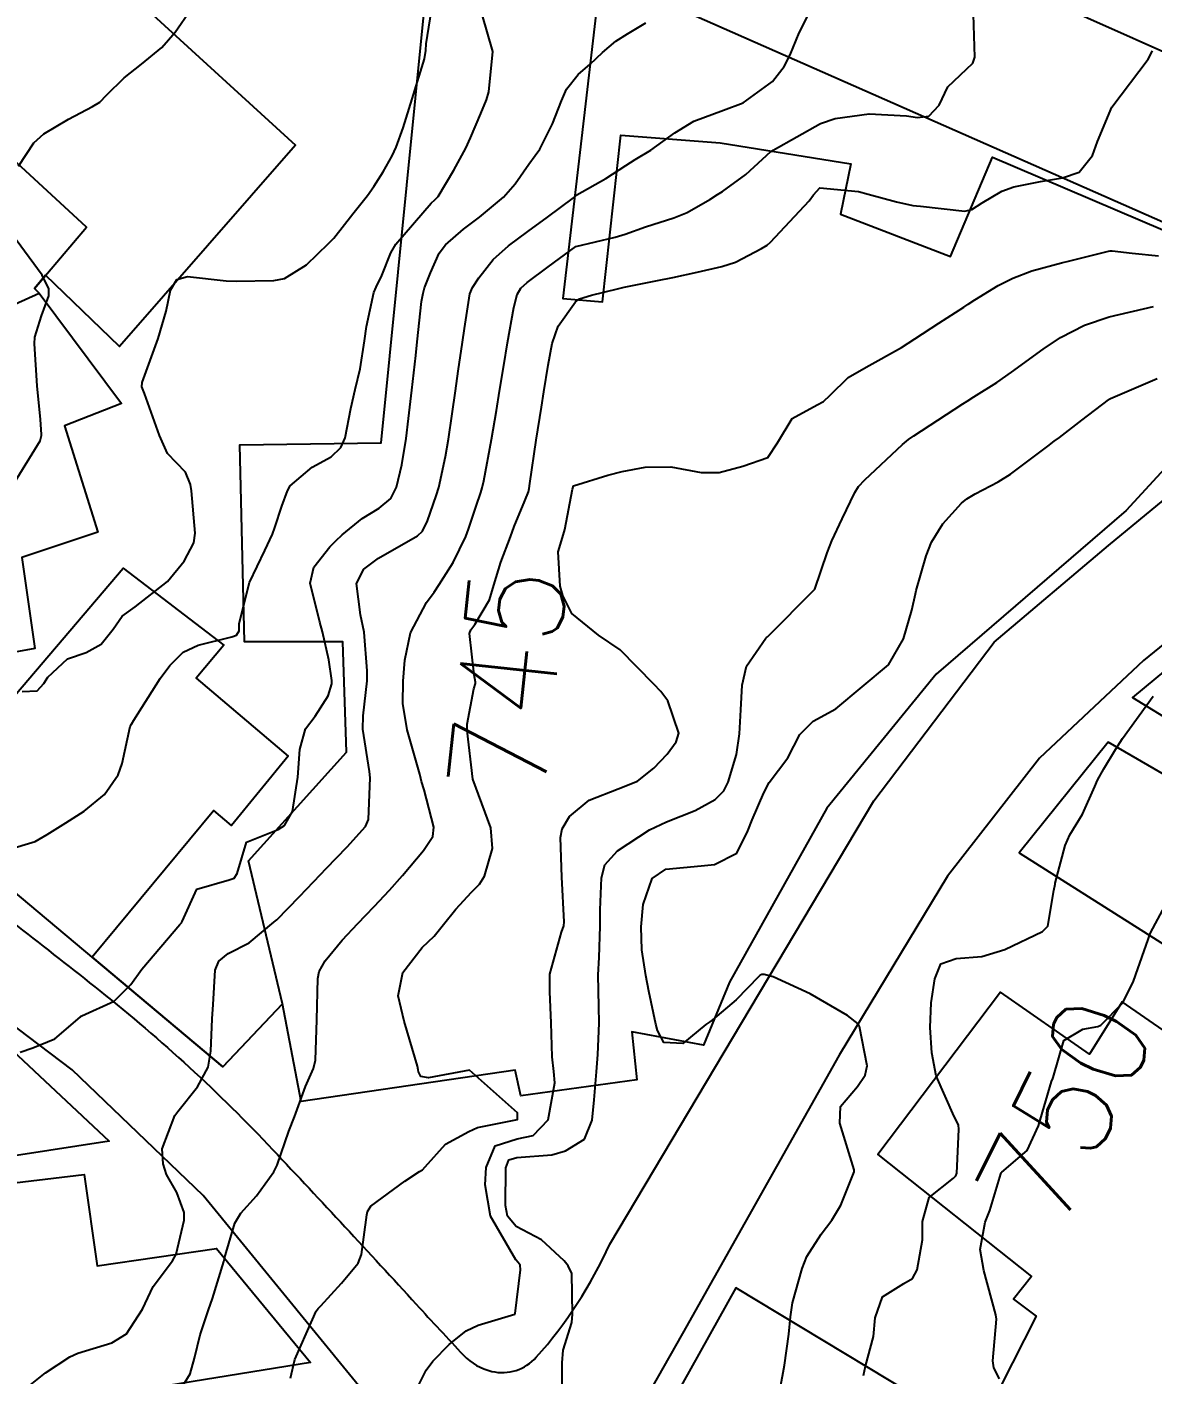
# Model space of a CAD drawing. Header units: metres. Extents: x 298520 to 308411, y 7433745 to 7450750.
# Drawn here: x 304060.8 to 304107.1, y 7439901.6 to 7439957.1 of the extents above; entities that cross this region are included whole.
import ezdxf
from ezdxf.enums import TextEntityAlignment as Align

# ---------------------------------------------------------------- set-up
doc = ezdxf.new("R2010")
doc.units = ezdxf.units.M
doc.header["$LTSCALE"] = 10
for name, color, linetype in [('Cotas', 45, 'Continuous'), ('Curvas de Nivel 1m', 11, 'Continuous'), ('Curvas de Nivel 5m', 15, 'Continuous'), ('Edificações', 30, 'Continuous'), ('Vias Primárias', 230, 'Continuous')]:
    doc.layers.add(name, color=color, linetype=linetype)
doc.styles.add('Style-STANDARD', font='STANDARD.shx')

msp = doc.modelspace()

# ---------------------------------------------------------------- linework, layer by layer
at = {"layer": 'Curvas de Nivel 1m', "flags": 128}
for points, elevation in [([(304060.415, 7439951.389), (304061.055, 7439952.346), (304061.467, 7439952.722), (304062.481, 7439953.322), (304063.478, 7439953.848), (304063.768, 7439954.029), (304064.048, 7439954.314), (304064.772, 7439955.025), (304065.496, 7439955.6), (304066.322, 7439956.288), (304066.874, 7439956.918), (304067.527, 7439957.851)], 739), ([(304060.844, 7439901.117), (304061.53, 7439901.663), (304062.532, 7439902.325), (304062.864, 7439902.471), (304064.272, 7439902.903), (304064.873, 7439903.276), (304065.536, 7439904.29), (304065.966, 7439905.215), (304066.771, 7439906.272), (304066.916, 7439906.554), (304067.245, 7439907.952), (304067.243, 7439908.267), (304066.941, 7439909.101), (304066.515, 7439909.843), (304066.381, 7439910.279), (304066.348, 7439910.894), (304066.862, 7439912.272), (304066.985, 7439912.432), (304067.801, 7439913.456), (304068.242, 7439914.258), (304068.347, 7439914.923), (304068.401, 7439916.256), (304068.446, 7439916.849), (304068.528, 7439918.255), (304068.682, 7439918.628), (304069.06, 7439918.948), (304069.924, 7439919.382), (304070.94, 7439920.231), (304071.015, 7439920.29), (304071.074, 7439920.335), (304072.007, 7439921.298), (304072.87, 7439922.203), (304073.105, 7439922.449), (304073.961, 7439923.345), (304074.727, 7439924.184), (304074.84, 7439924.469), (304074.914, 7439926.182), (304074.883, 7439926.446), (304074.609, 7439928.186), (304074.622, 7439928.742), (304074.791, 7439930.184), (304074.794, 7439930.589), (304074.671, 7439932.186), (304074.521, 7439932.896), (304074.35, 7439934.189), (304074.65, 7439934.785), (304075.253, 7439935.238), (304076.86, 7439936.156), (304077.068, 7439936.351), (304077.272, 7439936.769), (304077.635, 7439937.799), (304077.739, 7439938.146), (304078.022, 7439939.427), (304078.147, 7439940.142), (304078.291, 7439941.178), (304078.428, 7439942.139), (304078.543, 7439942.946), (304078.719, 7439944.136), (304078.797, 7439944.707), (304079.025, 7439946.134), (304079.128, 7439946.391), (304079.393, 7439946.791), (304079.988, 7439947.538), (304080.622, 7439948.112), (304081.419, 7439948.696), (304082.23, 7439949.287), (304083.297, 7439950.081), (304083.369, 7439950.145), (304083.435, 7439950.204), (304084.632, 7439950.882), (304085.453, 7439951.421), (304085.842, 7439951.67), (304086.483, 7439952.045), (304087.47, 7439952.762), (304088.249, 7439953.248), (304089.48, 7439953.696), (304090.281, 7439953.998), (304091.492, 7439954.88), (304091.981, 7439955.493), (304092.229, 7439955.973), (304092.601, 7439956.885), (304093.142, 7439957.964)], 743), ([(304059.968, 7439923.214), (304061.115, 7439923.563), (304061.609, 7439923.844), (304062.371, 7439924.328), (304062.829, 7439924.621), (304063.13, 7439924.809), (304063.963, 7439925.49), (304064.53, 7439926.306), (304064.692, 7439926.77), (304065.027, 7439928.301), (304065.073, 7439928.402), (304065.176, 7439928.562), (304066.264, 7439930.284), (304066.662, 7439930.818), (304067.209, 7439931.361), (304067.822, 7439931.656), (304069.219, 7439931.989), (304069.402, 7439932.065), (304069.51, 7439932.246), (304069.519, 7439932.539), (304069.94, 7439934.24), (304070.574, 7439935.548), (304070.89, 7439936.226), (304070.986, 7439936.506), (304071.28, 7439937.38), (304071.502, 7439938.006), (304071.621, 7439938.217), (304072.522, 7439938.986), (304073.305, 7439939.408), (304073.712, 7439939.793), (304073.88, 7439940.194), (304074.119, 7439941.405), (304074.293, 7439942.191), (304074.496, 7439943.044), (304074.678, 7439944.187), (304074.768, 7439944.787), (304075.07, 7439946.183), (304075.163, 7439946.406), (304075.394, 7439946.888), (304075.765, 7439947.817), (304075.973, 7439948.172), (304077.43, 7439949.868), (304077.577, 7439950.003), (304077.714, 7439950.147), (304078.364, 7439951.226), (304078.856, 7439952.136), (304079.047, 7439952.554), (304079.477, 7439953.557), (304079.707, 7439954.127), (304079.809, 7439954.448), (304079.964, 7439956.123), (304079.526, 7439957.643)], 741), ([(304060.487, 7439914.872), (304061.014, 7439915.055), (304061.92, 7439915.431), (304062.96, 7439916.321), (304062.997, 7439916.357), (304063.033, 7439916.375), (304064.368, 7439916.979), (304065.047, 7439917.665), (304065.499, 7439918.293), (304067.072, 7439920.134), (304067.135, 7439920.206), (304067.162, 7439920.269), (304067.765, 7439921.591), (304069.099, 7439921.975), (304069.304, 7439922.044), (304069.431, 7439922.247), (304069.823, 7439923.536), (304071.121, 7439924.054), (304071.385, 7439924.226), (304071.711, 7439924.803), (304071.937, 7439926.212), (304072.017, 7439927.355), (304072.256, 7439928.209), (304072.654, 7439928.729), (304073.187, 7439929.567), (304073.33, 7439930.06), (304073.336, 7439930.199), (304073.206, 7439931.05), (304072.954, 7439932.203), (304072.834, 7439932.597), (304072.446, 7439934.208), (304072.597, 7439934.859), (304073.258, 7439935.704), (304073.503, 7439935.955), (304073.759, 7439936.195), (304074.586, 7439936.874), (304075.28, 7439937.296), (304075.768, 7439937.69), (304076.005, 7439938.169), (304076.214, 7439939.078), (304076.395, 7439940.164), (304076.497, 7439940.99), (304076.626, 7439942.161), (304076.793, 7439943.594), (304076.849, 7439944.158), (304077.033, 7439945.808), (304077.093, 7439946.154), (304077.16, 7439946.38), (304077.396, 7439946.989), (304077.752, 7439947.803), (304078.013, 7439948.144), (304078.764, 7439948.792), (304079.425, 7439949.294), (304080.413, 7439950.115), (304080.887, 7439950.663), (304081.454, 7439951.475), (304081.722, 7439951.835), (304081.901, 7439952.096), (304082.427, 7439953.137), (304082.8, 7439954.087), (304083.009, 7439954.563), (304083.494, 7439955.167), (304083.976, 7439955.597), (304084.488, 7439956.07), (304085.033, 7439956.541), (304085.515, 7439956.842), (304086.273, 7439957.297)], 742), ([(304066.837, 7439900.554), (304067.494, 7439901.622), (304067.669, 7439902.262), (304067.904, 7439903.228), (304068.257, 7439904.256), (304068.421, 7439904.724), (304068.89, 7439906.25), (304068.896, 7439906.268), (304068.914, 7439906.395), (304069.338, 7439907.836), (304069.587, 7439908.243), (304070.224, 7439908.953), (304070.95, 7439909.944), (304071.085, 7439910.228), (304071.567, 7439911.628), (304071.791, 7439912.218), (304072.245, 7439913.461), (304072.578, 7439914.206), (304072.665, 7439914.548), (304072.717, 7439916.205), (304072.756, 7439917.91), (304072.814, 7439918.204), (304073.057, 7439918.641), (304073.759, 7439919.5), (304074.41, 7439920.187), (304074.737, 7439920.525), (304075.084, 7439920.886), (304075.706, 7439921.558), (304076.247, 7439922.163), (304077.113, 7439923.192), (304077.494, 7439923.771), (304077.541, 7439924.146), (304077.138, 7439925.691), (304077.029, 7439926.039), (304077.005, 7439926.152), (304076.958, 7439926.34), (304076.434, 7439928.161), (304076.264, 7439929.244), (304076.276, 7439930.164), (304076.338, 7439931.031), (304076.584, 7439932.16), (304077.235, 7439933.407), (304077.546, 7439933.84), (304077.765, 7439934.145), (304078.331, 7439935.061), (304078.856, 7439936.134), (304078.967, 7439936.433), (304079.282, 7439937.378), (304079.474, 7439937.945), (304079.532, 7439938.128), (304079.595, 7439938.425), (304079.917, 7439940.121), (304080.125, 7439941.324), (304080.25, 7439942.116), (304080.418, 7439943.178), (304080.572, 7439944.112), (304080.834, 7439945.564), (304080.967, 7439946.106), (304081.123, 7439946.368), (304081.39, 7439946.602), (304082.255, 7439947.237), (304083.388, 7439948.08), (304085.016, 7439948.465), (304085.418, 7439948.588), (304086.269, 7439948.895), (304087.425, 7439949.255), (304087.975, 7439949.477), (304088.91, 7439950.015), (304089.229, 7439950.219), (304089.438, 7439950.349), (304090.404, 7439951.045), (304091.433, 7439951.99), (304091.463, 7439952.012), (304091.522, 7439952.048), (304093.475, 7439953.147), (304094.074, 7439953.357), (304095.479, 7439953.554), (304097.023, 7439953.461), (304097.478, 7439953.391), (304097.937, 7439953.447), (304098.365, 7439953.901), (304098.727, 7439954.661), (304099.498, 7439955.383), (304099.755, 7439955.632), (304099.838, 7439955.887), (304099.782, 7439957.635)], 744), ([(304060.253, 7439938.356), (304061.31, 7439940.069), (304061.365, 7439940.287), (304061.365, 7439940.339), (304061.322, 7439940.954), (304061.186, 7439942.342), (304061.085, 7439944.069), (304061.1, 7439944.344), (304061.372, 7439945.224), (304061.67, 7439946.047), (304061.667, 7439946.337), (304061.391, 7439946.904), (304060.323, 7439948.356)], 739), ([(304076.846, 7439901.036), (304077.229, 7439901.775), (304077.498, 7439902.144), (304078.174, 7439902.832), (304078.876, 7439903.389), (304079.372, 7439903.631), (304080.883, 7439904.084), (304080.896, 7439904.11), (304081.108, 7439905.909), (304081.094, 7439906.107), (304081.019, 7439906.213), (304080.915, 7439906.32), (304079.878, 7439908.121), (304079.656, 7439909.413), (304079.698, 7439910.123), (304080.068, 7439911.018), (304080.971, 7439911.311), (304081.63, 7439911.443), (304082.251, 7439912.091), (304082.52, 7439913.609), (304082.485, 7439914.088), (304082.409, 7439914.692), (304082.372, 7439916.09), (304082.314, 7439917.36), (304082.325, 7439918.091), (304082.803, 7439919.817), (304082.892, 7439920.083), (304082.905, 7439920.253), (304082.819, 7439922.084), (304082.759, 7439923.725), (304082.828, 7439924.084), (304083.128, 7439924.587), (304083.947, 7439925.26), (304085.14, 7439925.732), (304085.935, 7439926.048), (304086.606, 7439926.583), (304087.16, 7439927.164), (304087.531, 7439927.663), (304087.642, 7439928.025), (304087.186, 7439929.354), (304086.898, 7439929.742), (304086.603, 7439930.039), (304085.214, 7439931.453), (304084.329, 7439932.069), (304083.232, 7439932.95), (304082.857, 7439933.704), (304082.752, 7439934.087), (304082.66, 7439935.492), (304082.836, 7439936.086), (304082.94, 7439936.412), (304083.255, 7439938.081), (304083.294, 7439938.212), (304084.714, 7439938.651), (304085.3, 7439938.809), (304086.248, 7439938.991), (304087.303, 7439939.003), (304088.556, 7439938.762), (304089.301, 7439938.77), (304090.276, 7439939.028), (304091.307, 7439939.381), (304091.701, 7439939.984), (304092.305, 7439940.998), (304093.337, 7439941.559), (304093.602, 7439941.694), (304093.874, 7439941.955), (304094.618, 7439942.679), (304095.355, 7439943.106), (304096.816, 7439943.918), (304097.367, 7439944.275), (304098.354, 7439944.92), (304099.38, 7439945.576), (304099.565, 7439945.704), (304099.838, 7439945.885), (304100.801, 7439946.467), (304101.396, 7439946.769), (304102.187, 7439947.073), (304103.406, 7439947.408), (304103.751, 7439947.493), (304105.068, 7439947.823), (304105.343, 7439947.891), (304105.414, 7439947.904), (304105.5, 7439947.905), (304106.316, 7439947.806), (304107.411, 7439947.695)], 746), ([(304082.833, 7439900.08), (304082.829, 7439902.081), (304082.868, 7439902.591), (304083.22, 7439903.736), (304083.251, 7439904.076), (304083.224, 7439905.761), (304083.069, 7439906.078), (304082.915, 7439906.283), (304081.977, 7439907.148), (304080.929, 7439907.699), (304080.58, 7439908.114), (304080.499, 7439908.553), (304080.507, 7439910.114), (304080.632, 7439910.439), (304080.959, 7439910.541), (304082.398, 7439910.652), (304082.964, 7439910.81), (304083.744, 7439911.299), (304084.066, 7439912.069), (304084.142, 7439912.918), (304084.248, 7439914.068), (304084.299, 7439914.782), (304084.349, 7439916.067), (304084.343, 7439916.764), (304084.315, 7439918.067), (304084.348, 7439918.779), (304084.393, 7439920.067), (304084.4, 7439920.75), (304084.45, 7439922.067), (304084.582, 7439922.592), (304085.114, 7439923.169), (304086.433, 7439924.04), (304087.126, 7439924.368), (304088.31, 7439924.84), (304089.136, 7439925.293), (304089.493, 7439925.653), (304089.663, 7439926.005), (304090.009, 7439927.152), (304090.141, 7439928), (304090.193, 7439928.99), (304090.253, 7439929.999), (304090.421, 7439930.782), (304091.222, 7439931.941), (304091.249, 7439931.963), (304091.291, 7439931.989), (304093.243, 7439933.96), (304093.754, 7439935.459), (304093.948, 7439935.953), (304094.367, 7439936.858), (304094.892, 7439937.944), (304095.047, 7439938.19), (304095.298, 7439938.465), (304096.857, 7439939.917), (304097.106, 7439940.123), (304097.318, 7439940.271), (304098.305, 7439940.923), (304099.339, 7439941.6), (304099.516, 7439941.712), (304099.801, 7439941.885), (304100.745, 7439942.48), (304101.353, 7439942.905), (304102.648, 7439943.851), (304103.368, 7439944.335), (304104.359, 7439944.844), (304105.376, 7439945.176), (304107.195, 7439945.607)], 747), ([(304091.816, 7439901.008), (304091.988, 7439901.973), (304092.165, 7439903.26), (304092.241, 7439903.97), (304092.314, 7439904.546), (304092.715, 7439905.963), (304092.918, 7439906.453), (304093.5, 7439907.381), (304093.938, 7439907.95), (304094.306, 7439908.579), (304094.864, 7439909.941), (304094.865, 7439910.03), (304094.273, 7439911.947), (304094.298, 7439912.639), (304094.998, 7439913.46), (304095.312, 7439913.935), (304095.394, 7439914.321), (304095.085, 7439915.939), (304095.025, 7439916.052), (304094.581, 7439916.393), (304093.043, 7439917.288), (304091.521, 7439917.983), (304091.151, 7439918.085), (304091.054, 7439918.082), (304090.988, 7439918.056), (304090.931, 7439917.991), (304090.003, 7439917.036), (304089.026, 7439916.208), (304088.909, 7439916.127), (304088.754, 7439916.013), (304087.798, 7439915.24), (304087.015, 7439915.274), (304086.751, 7439915.765), (304086.69, 7439916.035), (304086.404, 7439917.397), (304086.271, 7439918.042), (304086.11, 7439919.091), (304086.081, 7439920.045), (304086.163, 7439920.968), (304086.539, 7439922.038), (304087.107, 7439922.422), (304088.561, 7439922.563), (304089.109, 7439922.608), (304090.031, 7439923.084), (304090.485, 7439923.996), (304090.663, 7439924.459), (304091.139, 7439925.567), (304091.362, 7439925.987), (304092.132, 7439927.002), (304092.629, 7439927.968), (304093.179, 7439928.518), (304094.103, 7439929.031), (304095.193, 7439929.94), (304096.284, 7439930.846), (304096.902, 7439931.915), (304097.235, 7439933.094), (304097.385, 7439933.765), (304097.422, 7439933.908), (304097.833, 7439935.329), (304098.05, 7439935.902), (304098.515, 7439936.657), (304099.287, 7439937.506), (304099.5, 7439937.678), (304099.847, 7439937.884), (304100.792, 7439938.381), (304101.301, 7439938.701), (304102.84, 7439939.847), (304103.105, 7439940.054), (304103.319, 7439940.214), (304104.241, 7439940.919), (304105.342, 7439941.763), (304105.374, 7439941.788), (304105.425, 7439941.819), (304107.351, 7439942.639)], 748), ([(304095.244, 7439901.549), (304095.327, 7439901.935), (304095.653, 7439903.154), (304095.726, 7439903.932), (304096.025, 7439904.8), (304096.904, 7439905.351), (304097.268, 7439905.546), (304097.464, 7439905.904), (304097.678, 7439907.149), (304097.685, 7439907.902), (304097.954, 7439908.889), (304098.951, 7439909.692), (304099.057, 7439909.784), (304099.087, 7439909.889), (304099.176, 7439911.692), (304099.163, 7439911.888), (304098.986, 7439912.227), (304098.242, 7439913.898), (304098.068, 7439914.844), (304097.989, 7439915.9), (304098.031, 7439916.907), (304098.188, 7439917.899), (304098.44, 7439918.516), (304099.061, 7439918.736), (304100.121, 7439918.82), (304101.065, 7439919.108), (304102.622, 7439919.847), (304102.848, 7439920.072), (304103.098, 7439921.544), (304103.142, 7439921.8), (304103.146, 7439921.84), (304103.557, 7439923.397), (304103.757, 7439923.834), (304104.279, 7439924.681), (304104.784, 7439925.824), (304104.888, 7439926.082), (304105.154, 7439926.556), (304105.627, 7439927.352), (304105.928, 7439927.809), (304107.191, 7439929.555)], 749)]:
    msp.add_lwpolyline(points, dxfattribs=dict(at, elevation=elevation))
at = {"layer": 'Curvas de Nivel 5m', "flags": 128}
for points, elevation in [([(304060.577, 7439929.74), (304061.187, 7439929.769), (304061.462, 7439930.065), (304061.635, 7439930.336), (304062.441, 7439931.091), (304063.208, 7439931.348), (304063.834, 7439931.693), (304064.324, 7439932.309), (304064.69, 7439932.844), (304065.232, 7439933.233), (304066.56, 7439934.28), (304067.251, 7439935.11), (304067.651, 7439935.874), (304067.698, 7439936.266), (304067.545, 7439938.012), (304067.51, 7439938.268), (304067.298, 7439938.775), (304066.569, 7439939.544), (304066.237, 7439940.286), (304065.619, 7439942.016), (304065.507, 7439942.298), (304065.523, 7439942.476), (304066.183, 7439944.288), (304066.508, 7439945.417), (304066.688, 7439946.28), (304066.95, 7439946.717), (304067.391, 7439946.839), (304068.979, 7439946.664), (304069.389, 7439946.649), (304070.941, 7439946.675), (304071.391, 7439946.766), (304072.285, 7439947.326), (304073.201, 7439948.202), (304073.308, 7439948.307), (304073.415, 7439948.43), (304074.195, 7439949.423), (304074.804, 7439950.186), (304075.064, 7439950.558), (304075.448, 7439951.16), (304075.819, 7439951.813), (304075.986, 7439952.172), (304076.275, 7439952.972), (304076.647, 7439954.163), (304077.155, 7439955.81), (304077.209, 7439956.154), (304077.224, 7439956.438), (304077.493, 7439958.151)], 740), ([(304071.628, 7439901.442), (304071.816, 7439902.216), (304072.535, 7439903.86), (304072.693, 7439904.203), (304072.777, 7439904.309), (304072.886, 7439904.422), (304073.735, 7439905.357), (304074.415, 7439906.185), (304074.564, 7439906.536), (304074.783, 7439908.181), (304074.808, 7439908.308), (304074.936, 7439908.533), (304076.348, 7439909.56), (304076.951, 7439909.954), (304077.068, 7439910.032), (304077.182, 7439910.148), (304078.016, 7439911.091), (304078.975, 7439911.611), (304079.335, 7439911.769), (304080.983, 7439912.101), (304080.986, 7439912.375), (304079.003, 7439914.13), (304077.32, 7439913.826), (304077, 7439913.872), (304076.913, 7439914.062), (304076.895, 7439914.152), (304076.862, 7439914.295), (304076.321, 7439916.161), (304076.073, 7439917.194), (304076.264, 7439918.162), (304077.063, 7439919.188), (304077.549, 7439919.664), (304077.931, 7439920.141), (304078.447, 7439920.772), (304079.093, 7439921.471), (304079.418, 7439921.807), (304079.626, 7439922.125), (304079.959, 7439923.277), (304079.884, 7439924.122), (304079.143, 7439926.13), (304078.918, 7439928.133), (304078.911, 7439928.397), (304079.19, 7439929.845), (304079.253, 7439930.068), (304079.253, 7439930.129), (304079.197, 7439930.424), (304079.014, 7439932.132), (304079.068, 7439932.288), (304079.227, 7439932.508), (304079.836, 7439933.525), (304080.008, 7439934.122), (304080.299, 7439935.073), (304080.694, 7439936.116), (304080.846, 7439936.537), (304081.285, 7439937.6), (304081.434, 7439937.965), (304081.47, 7439938.107), (304081.502, 7439938.314), (304081.759, 7439940.096), (304081.97, 7439941.457), (304082.071, 7439942.093), (304082.253, 7439943.192), (304082.419, 7439944.089), (304082.665, 7439944.792), (304083.38, 7439945.801), (304083.54, 7439945.92), (304084.032, 7439946.074), (304085.111, 7439946.339), (304085.388, 7439946.401), (304086.757, 7439946.675), (304087.395, 7439946.806), (304088.394, 7439947.024), (304089.402, 7439947.26), (304089.968, 7439947.441), (304091.043, 7439947.994), (304091.27, 7439948.135), (304091.416, 7439948.258), (304093.012, 7439949.966), (304093.186, 7439950.214), (304093.441, 7439950.497), (304095.041, 7439950.342), (304095.437, 7439950.234), (304096.609, 7439949.922), (304097.285, 7439949.766), (304097.431, 7439949.757), (304097.593, 7439949.747), (304099.429, 7439949.53), (304099.708, 7439949.609), (304100.139, 7439949.883), (304100.952, 7439950.363), (304101.443, 7439950.546), (304102.538, 7439950.762), (304103.449, 7439950.909), (304104.141, 7439951.144), (304104.684, 7439951.828), (304104.892, 7439952.402), (304105.483, 7439953.82), (304106.974, 7439955.798), (304107.155, 7439956.149)], 745), ([(304100.856, 7439901.415), (304100.621, 7439901.872), (304100.583, 7439902.156), (304100.722, 7439903.872), (304100.7, 7439904.057), (304100.21, 7439905.877), (304100.055, 7439906.745), (304100.255, 7439907.877), (304100.458, 7439908.354), (304100.911, 7439909.87), (304100.922, 7439909.901), (304100.954, 7439909.935), (304101.991, 7439910.831), (304102.458, 7439911.848), (304103.001, 7439913.676), (304103.05, 7439913.792), (304103.07, 7439913.839), (304103.498, 7439915.355), (304104.291, 7439915.827), (304104.91, 7439915.936), (304105.025, 7439915.984), (304105.939, 7439916.911), (304106.378, 7439917.807), (304107.073, 7439919.79), (304107.778, 7439921.098)], 750)]:
    msp.add_lwpolyline(points, dxfattribs=dict(at, elevation=elevation))
at = {"layer": 'Edificações'}
for points in [[(304058.763, 7439967.531), (304062.459, 7439965.806), (304059.472, 7439961.906), (304061.106, 7439960.333), (304063.181, 7439962.784), (304066.932, 7439959.556), (304065.644, 7439957.916), (304071.835, 7439952.251), (304064.587, 7439943.959), (304061.54, 7439946.9), (304061.078, 7439946.354), (304061.278, 7439946.156), (304064.67, 7439941.614), (304062.311, 7439940.691), (304063.687, 7439936.301), (304060.553, 7439935.27), (304061.088, 7439931.516), (304055.663, 7439930.522)], [(304058.908, 7439927.99), (304064.736, 7439934.82), (304068.885, 7439931.653), (304067.75, 7439930.29), (304071.537, 7439927.079), (304069.198, 7439924.214), (304068.475, 7439924.84), (304063.454, 7439918.787), (304068.844, 7439914.272), (304071.303, 7439916.874), (304069.894, 7439922.761), (304073.942, 7439927.239), (304073.788, 7439931.788), (304069.742, 7439931.788), (304069.549, 7439939.909), (304075.371, 7439939.993), (304077.479, 7439961.241)], [(304084.321, 7439958.575), (304082.853, 7439945.943), (304084.494, 7439945.798), (304085.25, 7439952.667), (304089.337, 7439952.346), (304094.727, 7439951.493), (304094.294, 7439949.408), (304098.828, 7439947.675), (304100.561, 7439951.766), (304112.736, 7439946.568)], [(304049.01, 7439940.616), (304061.278, 7439946.156), (304061.078, 7439946.354), (304063.218, 7439948.883), (304060.347, 7439951.532)], [(304110.962, 7439942.513), (304106.078, 7439937.202), (304098.235, 7439930.458), (304093.742, 7439924.937), (304089.722, 7439917.757), (304088.658, 7439915.161), (304085.704, 7439915.711), (304085.901, 7439913.744), (304081.13, 7439913.076), (304080.893, 7439914.138), (304072.078, 7439912.841), (304071.303, 7439916.874), (304068.844, 7439914.272), (304059.33, 7439922.241)], [(304110.022, 7439932.548), (304106.328, 7439929.494), (304112.974, 7439925.426)], [(304113.506, 7439922.92), (304105.333, 7439927.657), (304101.666, 7439923.088), (304114.383, 7439915.045)], [(304112.801, 7439912.184), (304105.905, 7439916.955), (304104.557, 7439914.801), (304100.89, 7439917.354), (304095.841, 7439910.662), (304102.168, 7439905.638), (304101.428, 7439904.697), (304102.37, 7439903.992), (304099.911, 7439899.18), (304089.984, 7439905.164), (304084.093, 7439894.608)], [(304059.96, 7439915.156), (304064.163, 7439911.205), (304057.843, 7439910.236)], [(304058.059, 7439909.232), (304063.121, 7439909.842), (304063.66, 7439906.069), (304068.579, 7439906.786), (304072.459, 7439902.083), (304045.553, 7439897.732)]]:
    msp.add_lwpolyline(points, dxfattribs=at)
at = {"layer": 'Vias Primárias'}
msp.add_lwpolyline([(304183.741, 7439909.534, 0.009533), (304177.811, 7439918.651, 0.122879), (304171.39, 7439924.403, 0.004442), (304164.424, 7439928.004), (304141.07, 7439940.66), (304120.149, 7439950.517), (304092.692, 7439962.748), (304061.383, 7439975.529), (304032.401, 7439986.478), (304018.329, 7439993.029, -0.097375), (304013.808, 7439996.324), (303999.562, 7440011.237), (303977, 7440035.334), (303960.119, 7440055.998), (303940.923, 7440080.389)], format="xyb", dxfattribs=at)
at = {"layer": 'Vias Primárias', "elevation": 751.472}
for points in [[(304056.936, 7439922.678, -0.007577), (304063.776, 7439917.406, -0.035649), (304070.908, 7439910.853, -0.004163), (304076.813, 7439904.491, 0.004811), (304078.767, 7439902.391, 0.14628), (304079.93, 7439901.723, 0.275611), (304081.763, 7439902.304, 0.074926), (304084.792, 7439906.965), (304095.676, 7439925.236), (304100.629, 7439931.771), (304105.342, 7439935.752), (304110.345, 7439939.877, 0.117231), (304113.41, 7439943.928, 0.281846), (304113.036, 7439946.683), (304080.809, 7439960.903), (304053.305, 7439971.893)], [(304136.518, 7439886.065), (304138.329, 7439901.644), (304140.314, 7439927.595, 0.084975), (304139.823, 7439932.84, 0.209275), (304138.143, 7439934.937), (304126.778, 7439940.428, 0.089949), (304124.794, 7439940.978, 0.095895), (304119.037, 7439940.4, 0.090327), (304117.166, 7439939.447), (304106.788, 7439931.021), (304102.503, 7439926.998), (304098.704, 7439922.137), (304094.241, 7439914.761), (304087.79, 7439903.281), (304081.293, 7439891.833, 0.08787)], [(304075.722, 7439899.562), (304068.036, 7439908.973), (304062.63, 7439914.154), (304049.695, 7439923.941, -0.0691)]]:
    msp.add_lwpolyline(points, format="xyb", dxfattribs=at)

# ---------------------------------------------------------------- texts
at = {"layer": 'Cotas', "style": 'Style-STANDARD'}
for s, rotation, p in [('745', 83.9101, (304080.572, 7439930.215, 745)), ('750', 63.8556, (304103.564, 7439912.482, 750))]:
    msp.add_text(s, height=4, rotation=rotation, dxfattribs=at).set_placement(p, align=Align.MIDDLE_CENTER)

doc.saveas('drawing.dxf')
